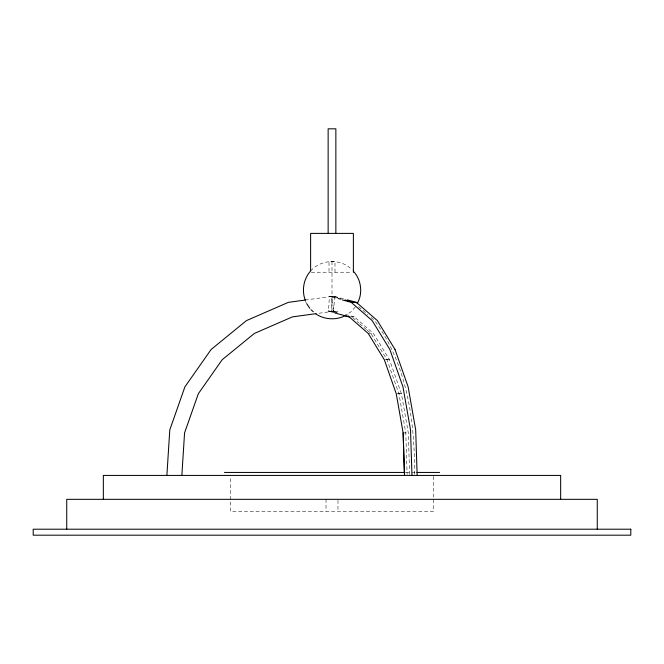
<?xml version="1.0" encoding="UTF-8"?>
<svg xmlns="http://www.w3.org/2000/svg" width="664" height="664" viewBox="0 0 664 664"><rect width="100%" height="100%" fill="white"/><g stroke="black" fill="none" stroke-linecap="round" stroke-linejoin="round"><path stroke-width="0.5" stroke-dasharray="3.32 2.49" d="M332 261.574L331.992 311.466L337.179 312.877M343.454 298.792L334.697 296.376L329.41 296.351L328.555 310.354C329.8 312.769 336.997 309.922 339.445 312.786M328.555 310.354L328.555 311.192M335.461 311.69L333.818 311.2L333.735 310.412L333.685 311.184L332 296.351M333.818 311.2L315.948 313.665M355.273 306.926L350.924 311.856L347.006 314.454M341.279 299.622L329.41 296.351L332 296.144L341.014 298.833M310.619 270.978C320.978 259.035 341.296 258.263 352.152 269.874M336.25 313.333L328.497 311.184L334.689 311.482L331.087 311.184L337.046 312.835M332.116 296.376L335.461 296.592M333.826 311.184L330.298 311.69M333.552 311.2L334.697 296.376M305.216 300.045L332.216 296.368M330.265 311.69L332.257 311.507M332.149 311.474L334.581 311.441M311.341 272.24L351.945 272.24M329.518 296.376L331.784 296.376M350.26 316.894L354.41 316.894L373.434 333.477L389.502 359.747L401.421 393.727L408.302 432.895L409.63 474.411M368.254 333.477L373.434 333.477M403.131 432.895L408.302 432.895M405.853 472.436L416.104 472.436M329.402 311.441L331.801 311.449L331.419 296.376L341.23 299.082M329.535 311.482L337.511 313.649M345.429 314.429L354.402 316.894M358.635 306.643L367.914 314.736M371.01 317.433L374.878 320.803M352.717 317.649L358.809 322.953M359.564 323.617L366.412 329.585M367.175 330.24L370.977 333.56L387.037 359.805L398.939 393.769L405.795 432.928L407.107 474.353M375.409 321.675C407.19 365.573 414.958 421.449 414.527 474.386M305.523 300.975L306.154 302.834M433.592 476.445L433.592 511.28L230.408 511.28L230.408 476.445M337.976 500.324L337.976 511.28M334.988 272.24L334.988 261.574L329.012 261.574L329.012 272.24M326.024 499.328L326.024 511.28M389.511 359.747L384.332 359.747L389.502 359.747M401.429 393.727L396.25 393.727L401.421 393.727"/><path stroke-width="1" d="M166.88 475.424L169.793 429.882L184.916 386.83L211.119 349.48L246.46 320.604L288.292 302.377L305.706 299.979M181.853 475.424L184.567 432.895L198.328 393.727L222.166 359.747L254.312 333.477L292.368 316.894L315.948 313.665M357.141 303.697C363.075 293.613 361.415 279.727 353.381 271.269M344.666 316.014C335.486 320.322 324.455 319.567 315.948 314.055M342.267 299.896L351.264 302.377L356.443 302.377L377.368 320.604L395.03 349.48M224.432 472.436L405.023 472.436M416.95 472.436L439.568 472.436M337.254 313.607L349.231 316.894L368.263 333.477L384.332 359.747L396.25 393.727L403.131 432.895L404.393 472.386M347.446 299.896L356.443 302.377M344.956 299.921L353.854 302.377M345.33 315.815L349.239 316.894M351.264 302.377L372.18 320.604L389.851 349.48L402.957 386.83L410.518 429.882L411.971 475.424M311.059 309.748L313.308 311.731M306.668 303.614L309.789 308.312M395.03 349.48L408.128 386.83L415.689 429.882L417.15 475.424M305.216 300.045C301.547 290.359 303.68 278.714 310.619 270.978L310.619 233.396L353.381 233.396L353.381 272.24M403.131 432.895L404.484 475.424M597.268 529.208L597.268 499.328L66.732 499.328L66.732 529.208M560.648 499.328L560.648 475.424L103.352 475.424L103.352 499.328M335.859 233.396L335.859 128.816L328.141 128.816L328.141 233.396M630.8 529.208L33.2 529.208L33.2 535.184L630.8 535.184L630.8 529.208"/></g></svg>
